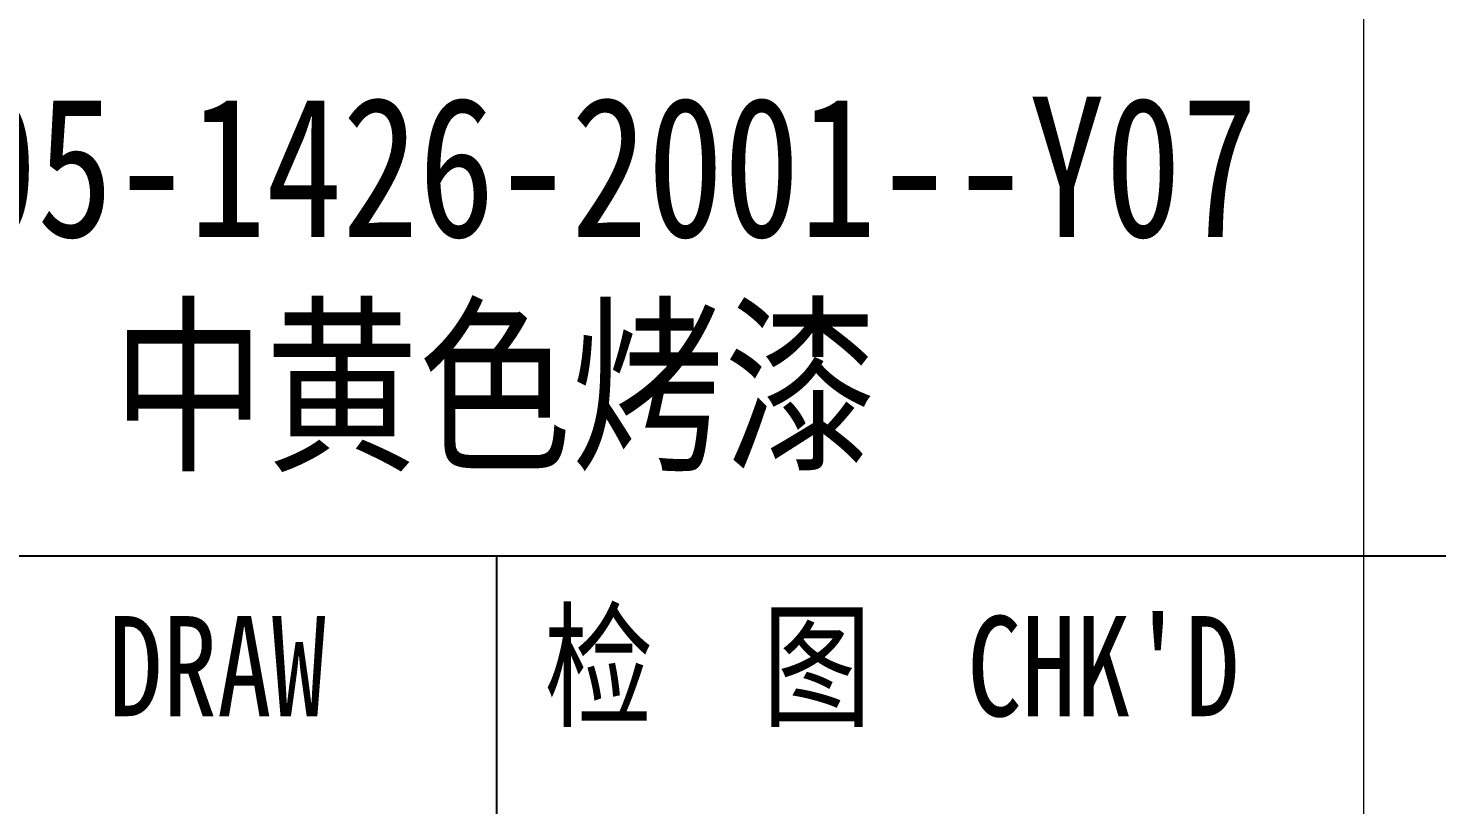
# Model space of a CAD drawing. Header units: millimetres. Extents: x 1333 to 359964, y -52803 to -5704.
# Drawn here: x 168405.52 to 168440.69, y -34546.11 to -34526.72 of the extents above; entities that cross this region are included whole.
import ezdxf
from ezdxf.enums import TextEntityAlignment as Align

# ---------------------------------------------------------------- set-up
doc = ezdxf.new("R2010")
doc.units = ezdxf.units.MM
doc.header["$LTSCALE"] = 0.5
doc.layers.add('图\\M+19E79\\M+195B6\\M+18E9A', color=7, linetype='Continuous')
doc.layers.add('表面处理', color=7, linetype='Continuous')
doc.layers.add('图框', color=7, linetype='Continuous', lineweight=18)
doc.styles.add('国标', font='simfang.ttf', dxfattribs={"width": 0.8})

# ---------------------------------------------------------------- blocks, each defined once
blk = doc.blocks.new('GZDEH零件A3图框V01版')
at = {"layer": '图\\M+19E79\\M+195B6\\M+18E9A', "color": 9}
for p, q in [((3181.99, -1815.961), (3092.49, -1815.961)), ((3135.83, -1815.961), (3135.83, -1832.961)), ((3135.83, -1815.961), (3135.83, -1832.961))]:
    blk.add_line(p, q, dxfattribs=at)
at = {"layer": '图框', "linetype": 'Continuous'}
blk.add_line((3157.49, -1832.961), (3157.49, -1749.461), dxfattribs=at)
at = {"layer": '图\\M+19E79\\M+195B6\\M+18E9A', "color": 9, "style": '国标', "width": 0.8}
blk.add_text('检  图', height=2.5, dxfattribs=at).set_placement((3141.11, -1819.96), align=Align.CENTER)
for s, p in [(' DRAW', (3124.776, -1819.96)), ("CHK'D", (3147.583, -1819.96))]:
    blk.add_text(s, height=2.5, dxfattribs=at).set_placement(p)
blk = doc.blocks.new('DEH A3')
at = {"layer": '图框'}
blk.add_blockref('GZDEH零件A3图框V01版', (-2857.49, 1846.461), dxfattribs=at)

msp = doc.modelspace()

# ---------------------------------------------------------------- block references
at = {"layer": '图框'}
msp.add_blockref('DEH A3', (168138.865, -34570.402), dxfattribs=at)

# ---------------------------------------------------------------- texts
at = {"layer": '表面处理', "color": 3, "style": '国标', "width": 0.8}
for s, p in [('GSB05-1426-2001--Y07', (168417.165, -34531.934)), ('中黄色烤漆', (168417.165, -34537.41))]:
    msp.add_text(s, height=3.5, dxfattribs=at).set_placement(p, align=Align.CENTER)

doc.saveas('drawing.dxf')
